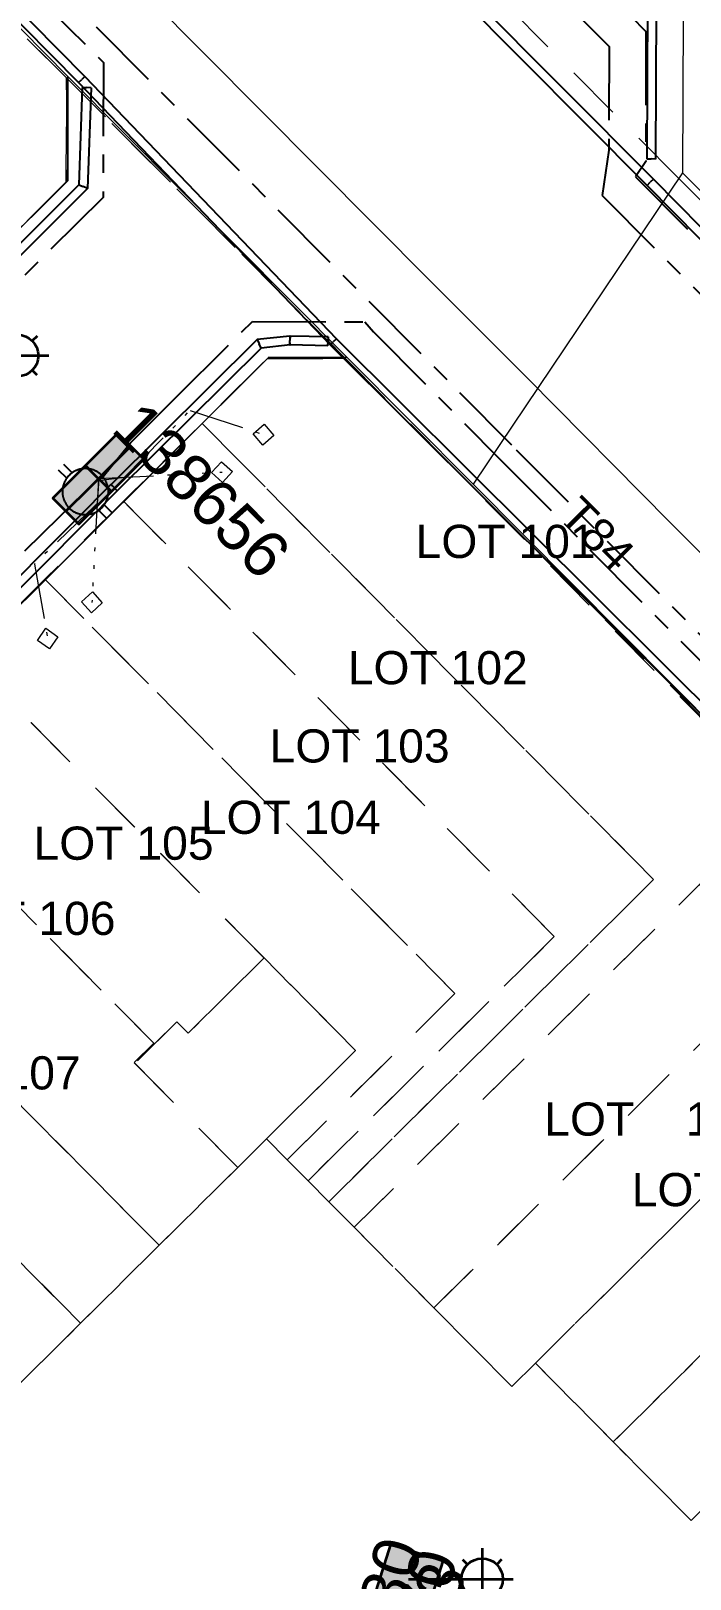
# Model space of a CAD drawing. Header units: metres. Extents: x 293418 to 294566, y 6233478 to 6234177.
# Drawn here: x 293956.9 to 293992.7, y 6233856.7 to 6233940.7 of the extents above; entities that cross this region are included whole.
import ezdxf
from ezdxf.enums import TextEntityAlignment as Align

# ---------------------------------------------------------------- set-up
doc = ezdxf.new("R2010")
doc.units = ezdxf.units.M
for name, pattern in [('Cable Exist UG', [7, 4, -1, 1, -1]), ('Dash', [5, 3, -2]), ('PHANTOMX2', [6.6, 3, -0.75, 0.2, -0.75, 0.2, -0.75, 0.2, -0.75])]:
    doc.linetypes.add(name, pattern=pattern)
doc.layers.get('0').update_dxf_attribs({"color": 6})
doc.layers.add('_User Miscellaneous1_Cons Lines', color=6, linetype='Continuous', lineweight=13, transparency=0.7)
doc.layers.add('_User Miscellaneous3_Roads', color=7, linetype='Continuous', lineweight=13, transparency=0.5)
for name, color, linetype, lineweight in [('_User_LV_Exist', 5, 'Continuous', 35), ('Cadastre Developer_SP_EXT', 98, 'Continuous', 15), ('Cadastre Land Parcels_SP_EXT', 118, 'Continuous', 15), ('Cadastre Roads_SP_EXT', 218, 'Continuous', 15), ('Mains_HV_EXT', 13, 'Continuous', 25), ('Mains_LV_EXT', 163, 'Continuous', 25), ('Mains_LV_SL_EXT', 135, 'Continuous', 25), ('Services_SP_EXT', 42, 'PHANTOMX2', 20)]:
    doc.layers.add(name, color=color, linetype=linetype, lineweight=lineweight)
for name, color, linetype in [('Duct_SP_EXT', 30, 'Continuous'), ('Equip_LV_EXT', 7, 'Continuous'), ('Equip_SP_SL_EXT', 7, 'Continuous'), ('SupportsUG_SP_LV_EXT', 7, 'Continuous'), ('SupportsUG_SP_LV_SL_EXT', 7, 'Continuous')]:
    doc.layers.add(name, color=color, linetype=linetype)
doc.layers.add('Features_HIDE', color=1, linetype='Continuous', plot=False)
doc.styles.add('COLUMN_LABEL', font='arial.ttf', dxfattribs={"height": 2})
doc.styles.add('iecARIAL', font='arial.ttf', dxfattribs={"height": 2})
doc.styles.add('POLE_LABEL', font='arial.ttf', dxfattribs={"height": 2})
doc.styles.add('SL_LABEL', font='arial.ttf', dxfattribs={"height": 2})
doc.styles.get("Standard").update_dxf_attribs({"font": 'arial.ttf'})

# ---------------------------------------------------------------- blocks, each defined once
blk = doc.blocks.new('SL_LANTERN_EXT')
at = {"flags": 9}
for tag, p in [('LRATECODE', (-7.4, 0)), ('LOUTREACHVOCAB', (-7.2, 0)), ('LOUTREACH', (-7, 0)), ('LANTNUMBER', (-6.6, 0)), ('LNEW', (-6.4, 0)), ('LMASTVOCAB', (-6.2, 0)), ('LMAST', (-6, 0)), ('LLAMPVOCAB', (-5.8, 0)), ('LLAMP', (-5.6, 0)), ('LEXIST', (-5.4, 0)), ('LCHARGE3PERCENT', (-5.2, 0)), ('LCHARGE3', (-5, 0)), ('LCHARGE2PERCENT', (-4.8, 0)), ('LCHARGE2', (-4.6, 0)), ('LCHARGE1PERCENT', (-4.4, 0)), ('LCHARGE1', (-4.2, 0)), ('LCATEGORY', (-4, 0)), ('LBRACKETVOCAB', (-3.8, 0)), ('LBRACKET', (-3.6, 0)), ('LKINGHEIGHT', (-3.4, 0)), ('CREPLACE', (-3.2, 0)), ('CREMOVE', (-3, 0)), ('CNUMBER', (-2.8, 0)), ('CNEW', (-2.6, 0)), ('CEXIST', (-2.4, 0)), ('USAGE', (-2.2, 0)), ('STATE', (-2, 0)), ('OWNED_BY', (-1.8, 0)), ('ORIENTATION', (-1.6, 0)), ('OPERATING_VOLTAGE', (-1.4, 0)), ('NO_PHASES', (-1.2, 0)), ('LANTERN_TYPE', (-1, 0)), ('LANTERN_PURPOSE', (-0.8, 0)), ('CONTROL_TYPE', (-0.6, 0)), ('CONSTRUCTED_VOLTAGE', (-0.4, 0))]:
    blk.add_attdef(tag, text='', height=0.001, rotation=270, dxfattribs=at).set_placement(p, align=Align.MIDDLE_LEFT)
at = {"style": 'SL_LABEL', "flags": 9}
blk.add_attdef('STREET_CODE', text='', height=0.001, rotation=270, dxfattribs=at).set_placement((0.001, 0), align=Align.MIDDLE_LEFT)
at = {"flags": 1}
blk.add_attdef('Z', (0, 0), '', height=0.001, rotation=270, dxfattribs=at)
at = {"width": 0.9}
blk.add_attdef('LNUMBER', text='', height=1, dxfattribs=at).set_placement((7, -1), align=Align.MIDDLE_LEFT)
at = {"flags": 9}
for tag, p in [('LREMOVE', (0, -7.6)), ('LREPLACE', (0, -7.8)), ('LTYPE', (0, -8)), ('LTYPEVOCAB', (0, -8.2)), ('LEGEND', (0, -8.4)), ('SUBURB', (0, -8.6)), ('STREETNAME', (0, -8.8)), ('LOCATION', (0, -9)), ('NOTES', (0, -9.2)), ('MAINTAINED_BY', (0, -9.863))]:
    blk.add_attdef(tag, text='', height=0.001, dxfattribs=at).set_placement(p, align=Align.MIDDLE_LEFT)
blk.add_attdef('OPERATED_BY', (0, -9.607), '', height=0.001, dxfattribs=at)
at = {"layer": 'Features_HIDE', "width": 0.9}
blk.add_attdef('ASSET_NUM', text='', height=1, dxfattribs=at).set_placement((7, 1), align=Align.MIDDLE_LEFT)
blk.add_wipeout([(5.688, 0), (5.061, -1.061), (4, -1.688), (2.939, -1.061), (2.313, 0), (2.939, 1.061), (4, 1.687), (5.061, 1.061)])
for p, q in [((4, 1.687), (4, 0)), ((2.939, 1.061), (3.205, 0.795)), ((5.061, 1.061), (4.795, 0.795)), ((0, 0), (4, 0)), ((2.939, -1.061), (3.205, -0.795)), ((4, 0), (5.688, 0)), ((4, 0), (4, -1.688)), ((5.061, -1.061), (4.795, -0.795))]:
    blk.add_line(p, q)
blk.add_circle((4, 0), 1.125)
blk = doc.blocks.new('CCP_EXT')
at = {"flags": 9}
for tag, p in [('USAGE', (0, -1.2)), ('LEGEND', (0, -1.4)), ('LIFE_SUPPORT', (0, -1.6)), ('STATE', (0, -1.8)), ('NOTES', (0, -2))]:
    blk.add_attdef(tag, text='', height=0.2, dxfattribs=at).set_placement(p, align=Align.MIDDLE_LEFT)
blk.add_wipeout([(0, 0.566), (0.566, 0), (0, -0.566), (-0.566, 0)])
blk.add_lwpolyline([(-0.566, 0), (0, 0.566), (0.566, 0), (0, -0.566), (-0.566, 0)])
at = {"flags": 1}
blk.add_attdef('Z', (0, 0), '', height=0.2, dxfattribs=at)
at = {"flags": 9}
for tag, p in [('CCP_TYPE', (0, 0)), ('OPERATING_VOLTAGE', (0, -0.6)), ('ORIENTATION', (0, -0.8)), ('CONSTRUCTED_VOLTAGE', (0, -0.2)), ('NO_PHASES', (0, -0.4)), ('OWNED_BY', (0, -1))]:
    blk.add_attdef(tag, text='', height=0.2, dxfattribs=at).set_placement(p, align=Align.MIDDLE_LEFT)
blk = doc.blocks.new('LV_UG_LINKS_OPEN_EXT')
at = {"layer": 'Equip_LV_EXT'}
for tag, height, flags, p in [('OPERATING_VOLTAGE', 0.2, 9, (3, -2.6)), ('CONSTRUCTED_VOLTAGE', 0.167, 9, (3.167, -1.833)), ('NO_PHASES', 0.167, 9, (3.167, -2)), ('ORIENTATION', 0.2, 9, (3, -2.8)), ('STATE', 0.2, 9, (3, -3)), ('SWITCH_TYPE', 0.2, 9, (3, -3.2)), ('USAGE', 0.2, 9, (3, -3.4)), ('OWNED_BY', 0.2, 9, (3, -3.8)), ('OPERATED_BY', 0.2, 9, (3, -4)), ('NOTES', 0.2, 9, (3, -3.6)), ('MAINTAINED_BY', 0.2, 9, (3, -4.2)), ('TYPE', 0.2, 9, (3, -4.6)), ('Z', 0.2, 1, (3, -4.8)), ('NUMBER_OF_PHASES', 0.2, 9, (3, -4.4))]:
    blk.add_attdef(tag, text='', height=height, dxfattribs=dict(at, flags=flags)).set_placement(p, align=Align.MIDDLE_LEFT)
blk.add_wipeout([(4, 1.25), (3.969, 1.25), (3.939, 1.248), (3.908, 1.247), (3.877, 1.244), (3.847, 1.241), (3.817, 1.236), (3.786, 1.232), (3.756, 1.226), (3.726, 1.22), (3.696, 1.213), (3.667, 1.205), (3.637, 1.196), (3.608, 1.187), (3.579, 1.177), (3.55, 1.166), (3.522, 1.155), (3.493, 1.143), (3.466, 1.13), (3.438, 1.117), (3.411, 1.102), (3.384, 1.088), (3.357, 1.072), (3.331, 1.056), (3.306, 1.039), (3.28, 1.022), (3.255, 1.004), (3.231, 0.985), (3.207, 0.966), (3.184, 0.947), (3.161, 0.926), (3.138, 0.905), (3.116, 0.884), (3.095, 0.862), (3.074, 0.839), (3.053, 0.816), (3.034, 0.793), (3.015, 0.769), (2.996, 0.745), (2.978, 0.72), (2.961, 0.694), (2.944, 0.669), (2.928, 0.643), (2.912, 0.616), (2.898, 0.589), (2.883, 0.562), (2.87, 0.534), (2.857, 0.507), (2.845, 0.478), (2.834, 0.45), (2.823, 0.421), (2.813, 0.392), (2.804, 0.363), (2.795, 0.333), (2.787, 0.304), (2.78, 0.274), (2.774, 0.244), (2.768, 0.214), (2.764, 0.183), (2.759, 0.153), (2.756, 0.123), (2.753, 0.092), (2.752, 0.061), (2.75, 0.031), (2.75, 0), (2.75, -0.031), (2.752, -0.061), (2.753, -0.092), (2.756, -0.123), (2.759, -0.153), (2.764, -0.183), (2.768, -0.214), (2.774, -0.244), (2.78, -0.274), (2.787, -0.304), (2.795, -0.333), (2.804, -0.363), (2.813, -0.392), (2.823, -0.421), (2.834, -0.45), (2.845, -0.478), (2.857, -0.507), (2.87, -0.534), (2.883, -0.562), (2.898, -0.589), (2.912, -0.616), (2.928, -0.643), (2.944, -0.669), (2.961, -0.694), (2.978, -0.72), (2.996, -0.745), (3.015, -0.769), (3.034, -0.793), (3.053, -0.816), (3.074, -0.839), (3.095, -0.862), (3.116, -0.884), (3.138, -0.905), (3.161, -0.926), (3.184, -0.947), (3.207, -0.966), (3.231, -0.985), (3.255, -1.004), (3.28, -1.022), (3.306, -1.039), (3.331, -1.056), (3.357, -1.072), (3.384, -1.088), (3.411, -1.102), (3.438, -1.117), (3.466, -1.13), (3.493, -1.143), (3.522, -1.155), (3.55, -1.166), (3.579, -1.177), (3.608, -1.187), (3.637, -1.196), (3.667, -1.205), (3.696, -1.213), (3.726, -1.22), (3.756, -1.226), (3.786, -1.232), (3.817, -1.236), (3.847, -1.241), (3.877, -1.244), (3.908, -1.247), (3.939, -1.248), (3.969, -1.25), (4, -1.25), (4.031, -1.25), (4.061, -1.248), (4.092, -1.247), (4.123, -1.244), (4.153, -1.241), (4.183, -1.236), (4.214, -1.232), (4.244, -1.226), (4.274, -1.22), (4.304, -1.213), (4.333, -1.205), (4.363, -1.196), (4.392, -1.187), (4.421, -1.177), (4.45, -1.166), (4.478, -1.155), (4.507, -1.143), (4.534, -1.13), (4.562, -1.117), (4.589, -1.102), (4.616, -1.088), (4.643, -1.072), (4.669, -1.056), (4.694, -1.039), (4.72, -1.022), (4.745, -1.004), (4.769, -0.985), (4.793, -0.966), (4.816, -0.947), (4.839, -0.926), (4.862, -0.905), (4.884, -0.884), (4.905, -0.862), (4.926, -0.839), (4.947, -0.816), (4.966, -0.793), (4.985, -0.769), (5.004, -0.745), (5.022, -0.72), (5.039, -0.694), (5.056, -0.669), (5.072, -0.643), (5.088, -0.616), (5.102, -0.589), (5.117, -0.562), (5.13, -0.534), (5.143, -0.507), (5.155, -0.478), (5.166, -0.45), (5.177, -0.421), (5.187, -0.392), (5.196, -0.363), (5.205, -0.333), (5.213, -0.304), (5.22, -0.274), (5.226, -0.244), (5.232, -0.214), (5.236, -0.183), (5.241, -0.153), (5.244, -0.123), (5.247, -0.092), (5.248, -0.061), (5.25, -0.031), (5.25, 0), (5.25, 0.031), (5.248, 0.061), (5.247, 0.092), (5.244, 0.123), (5.241, 0.153), (5.236, 0.183), (5.232, 0.214), (5.226, 0.244), (5.22, 0.274), (5.213, 0.304), (5.205, 0.333), (5.196, 0.363), (5.187, 0.392), (5.177, 0.421), (5.166, 0.45), (5.155, 0.478), (5.143, 0.507), (5.13, 0.534), (5.117, 0.562), (5.102, 0.589), (5.088, 0.616), (5.072, 0.643), (5.056, 0.669), (5.039, 0.694), (5.022, 0.72), (5.004, 0.745), (4.985, 0.769), (4.966, 0.793), (4.947, 0.816), (4.926, 0.839), (4.905, 0.862), (4.884, 0.884), (4.862, 0.905), (4.839, 0.926), (4.816, 0.947), (4.793, 0.966), (4.769, 0.985), (4.745, 1.004), (4.72, 1.022), (4.694, 1.039), (4.669, 1.056), (4.643, 1.072), (4.616, 1.088), (4.589, 1.102), (4.562, 1.117), (4.534, 1.13), (4.507, 1.143), (4.478, 1.155), (4.45, 1.166), (4.421, 1.177), (4.392, 1.187), (4.363, 1.196), (4.333, 1.205), (4.304, 1.213), (4.274, 1.22), (4.244, 1.226), (4.214, 1.232), (4.183, 1.236), (4.153, 1.241), (4.123, 1.244), (4.092, 1.247), (4.061, 1.248), (4.031, 1.25)]).dxf.layer = 'Equip_LV_EXT'
for p, q in [((3.792, 1.863), (3.792, 1.232)), ((4.208, 1.863), (4.208, 1.232)), ((3.792, -1.232), (3.792, -1.863)), ((4.208, -1.232), (4.208, -1.863))]:
    blk.add_line(p, q, dxfattribs=at)
at = {"layer": 'Equip_LV_EXT', "flags": 128}
blk.add_lwpolyline([(4, 1.25), (3.969, 1.25), (3.939, 1.248), (3.908, 1.247), (3.877, 1.244), (3.847, 1.241), (3.817, 1.236), (3.786, 1.232), (3.756, 1.226), (3.726, 1.22), (3.696, 1.213), (3.667, 1.205), (3.637, 1.196), (3.608, 1.187), (3.579, 1.177), (3.55, 1.166), (3.522, 1.155), (3.493, 1.143), (3.466, 1.13), (3.438, 1.117), (3.411, 1.102), (3.384, 1.088), (3.357, 1.072), (3.331, 1.056), (3.306, 1.039), (3.28, 1.022), (3.255, 1.004), (3.231, 0.985), (3.207, 0.966), (3.184, 0.947), (3.161, 0.926), (3.138, 0.905), (3.116, 0.884), (3.095, 0.862), (3.074, 0.839), (3.053, 0.816), (3.034, 0.793), (3.015, 0.769), (2.996, 0.745), (2.978, 0.72), (2.961, 0.694), (2.944, 0.669), (2.928, 0.643), (2.912, 0.616), (2.898, 0.589), (2.883, 0.562), (2.87, 0.534), (2.857, 0.507), (2.845, 0.478), (2.834, 0.45), (2.823, 0.421), (2.813, 0.392), (2.804, 0.363), (2.795, 0.333), (2.787, 0.304), (2.78, 0.274), (2.774, 0.244), (2.768, 0.214), (2.764, 0.183), (2.759, 0.153), (2.756, 0.123), (2.753, 0.092), (2.752, 0.061), (2.75, 0.031), (2.75, 0), (2.75, -0.031), (2.752, -0.061), (2.753, -0.092), (2.756, -0.123), (2.759, -0.153), (2.764, -0.183), (2.768, -0.214), (2.774, -0.244), (2.78, -0.274), (2.787, -0.304), (2.795, -0.333), (2.804, -0.363), (2.813, -0.392), (2.823, -0.421), (2.834, -0.45), (2.845, -0.478), (2.857, -0.507), (2.87, -0.534), (2.883, -0.562), (2.898, -0.589), (2.912, -0.616), (2.928, -0.643), (2.944, -0.669), (2.961, -0.694), (2.978, -0.72), (2.996, -0.745), (3.015, -0.769), (3.034, -0.793), (3.053, -0.816), (3.074, -0.839), (3.095, -0.862), (3.116, -0.884), (3.138, -0.905), (3.161, -0.926), (3.184, -0.947), (3.207, -0.966), (3.231, -0.985), (3.255, -1.004), (3.28, -1.022), (3.306, -1.039), (3.331, -1.056), (3.357, -1.072), (3.384, -1.088), (3.411, -1.102), (3.438, -1.117), (3.466, -1.13), (3.493, -1.143), (3.522, -1.155), (3.55, -1.166), (3.579, -1.177), (3.608, -1.187), (3.637, -1.196), (3.667, -1.205), (3.696, -1.213), (3.726, -1.22), (3.756, -1.226), (3.786, -1.232), (3.817, -1.236), (3.847, -1.241), (3.877, -1.244), (3.908, -1.247), (3.939, -1.248), (3.969, -1.25), (4, -1.25), (4.031, -1.25), (4.061, -1.248), (4.092, -1.247), (4.123, -1.244), (4.153, -1.241), (4.183, -1.236), (4.214, -1.232), (4.244, -1.226), (4.274, -1.22), (4.304, -1.213), (4.333, -1.205), (4.363, -1.196), (4.392, -1.187), (4.421, -1.177), (4.45, -1.166), (4.478, -1.155), (4.507, -1.143), (4.534, -1.13), (4.562, -1.117), (4.589, -1.102), (4.616, -1.088), (4.643, -1.072), (4.669, -1.056), (4.694, -1.039), (4.72, -1.022), (4.745, -1.004), (4.769, -0.985), (4.793, -0.966), (4.816, -0.947), (4.839, -0.926), (4.862, -0.905), (4.884, -0.884), (4.905, -0.862), (4.926, -0.839), (4.947, -0.816), (4.966, -0.793), (4.985, -0.769), (5.004, -0.745), (5.022, -0.72), (5.039, -0.694), (5.056, -0.669), (5.072, -0.643), (5.088, -0.616), (5.102, -0.589), (5.117, -0.562), (5.13, -0.534), (5.143, -0.507), (5.155, -0.478), (5.166, -0.45), (5.177, -0.421), (5.187, -0.392), (5.196, -0.363), (5.205, -0.333), (5.213, -0.304), (5.22, -0.274), (5.226, -0.244), (5.232, -0.214), (5.236, -0.183), (5.241, -0.153), (5.244, -0.123), (5.247, -0.092), (5.248, -0.061), (5.25, -0.031), (5.25, 0), (5.25, 0.031), (5.248, 0.061), (5.247, 0.092), (5.244, 0.123), (5.241, 0.153), (5.236, 0.183), (5.232, 0.214), (5.226, 0.244), (5.22, 0.274), (5.213, 0.304), (5.205, 0.333), (5.196, 0.363), (5.187, 0.392), (5.177, 0.421), (5.166, 0.45), (5.155, 0.478), (5.143, 0.507), (5.13, 0.534), (5.117, 0.562), (5.102, 0.589), (5.088, 0.616), (5.072, 0.643), (5.056, 0.669), (5.039, 0.694), (5.022, 0.72), (5.004, 0.745), (4.985, 0.769), (4.966, 0.793), (4.947, 0.816), (4.926, 0.839), (4.905, 0.862), (4.884, 0.884), (4.862, 0.905), (4.839, 0.926), (4.816, 0.947), (4.793, 0.966), (4.769, 0.985), (4.745, 1.004), (4.72, 1.022), (4.694, 1.039), (4.669, 1.056), (4.643, 1.072), (4.616, 1.088), (4.589, 1.102), (4.562, 1.117), (4.534, 1.13), (4.507, 1.143), (4.478, 1.155), (4.45, 1.166), (4.421, 1.177), (4.392, 1.187), (4.363, 1.196), (4.333, 1.205), (4.304, 1.213), (4.274, 1.22), (4.244, 1.226), (4.214, 1.232), (4.183, 1.236), (4.153, 1.241), (4.123, 1.244), (4.092, 1.247), (4.061, 1.248), (4.031, 1.25)], close=True, dxfattribs=at)
at = {"layer": 'Equip_LV_EXT', "flags": 9}
blk.add_attdef('ACTUAL_STATUS', text='', height=0.167, dxfattribs=at).set_placement((3.167, -1.667), align=Align.MIDDLE_LEFT)
blk = doc.blocks.new('PILLAR_EXT')
blk.add_hatch(color=256).paths.add_polyline_path([(-2.5, 1), (-2.5, -1), (2.5, -1), (2.5, 1)])
for p, q in [((0, 1), (0, -1)), ((-2.5, 0), (2.5, 0))]:
    blk.add_line(p, q)
at = {"ltscale": 10}
blk.add_line((2.5, 0), (-2.5, 0), dxfattribs=at)
blk.add_lwpolyline([(-2.5, -1), (-1.25, -1), (1.25, -1), (2.5, -1), (2.5, 1), (-2.5, 1)], close=True)
at = {"width": 0.9, "flags": 8}
blk.add_attdef('ASSET_NUM', text='', height=2, rotation=90, dxfattribs=at).set_placement((-2, 4), align=Align.MIDDLE_LEFT)
for tag, p, flags in [('OWNED_BY', (0, -0.2), 9), ('STATE', (0, -0.4), 9), ('SUPPORT_TYPE', (0, -0.6), 9), ('USAGE', (0, -0.8), 9), ('LEGEND', (0, -1), 9), ('STREETNAME', (0, -1.8), 9), ('LOCATION', (0, -1.2), 9), ('NOTES', (0, -1.4), 9), ('PARENT', (0, -1.6), 9), ('SUBURB', (0, -2), 1)]:
    blk.add_attdef(tag, p, '', height=0.2, dxfattribs=dict(flags=flags))
blk = doc.blocks.new('COLUMN_EXT')
blk.add_hatch(color=256).paths.add_polyline_path([(1.5, -1.5), (1.5, 1.5), (-1.5, 1.5), (-1.5, -1.5)])
blk.add_lwpolyline([(1.5, 1.5), (-1.5, 1.5), (-1.5, -1.5), (1.5, -1.5)], close=True)
at = {"flags": 9}
for tag, p in [('STREETNAME', (-1.813, 1.6)), ('SUBURB', (-1.813, 1.8)), ('NOTES', (-1.813, 2)), ('LOCATION', (-1.813, 1.4)), ('LEGEND', (-1.813, 1.2)), ('USAGE', (-1.813, 1)), ('STATE', (-1.813, 0.8)), ('COLUMN_TYPE', (-1.813, 0.4)), ('OWNED_BY', (-1.813, 0.6))]:
    blk.add_attdef(tag, text='', height=0.2, rotation=180, dxfattribs=at).set_placement(p, align=Align.MIDDLE_LEFT)
at = {"flags": 1}
blk.add_attdef('Z', (-1.813, 2.351), '', height=0.2, rotation=180, dxfattribs=at)
at = {"flags": 9}
for tag, style, p in [('STRUCTURE_PLANT_NUMBER', 'POLE_LABEL', (-1.813, -0.031)), ('STREET_CODE', 'COLUMN_LABEL', (-1.813, 0.2))]:
    blk.add_attdef(tag, text='', height=0.2, rotation=180, dxfattribs=dict(at, style=style)).set_placement(p, align=Align.MIDDLE_LEFT)
at = {"style": 'COLUMN_LABEL', "width": 0.9, "flags": 8}
blk.add_attdef('ASSET_NUM', text='', height=2, rotation=270, dxfattribs=at).set_placement((2, -4), align=Align.MIDDLE_LEFT)

msp = doc.modelspace()

# ---------------------------------------------------------------- linework, layer by layer
at = {"layer": '_User Miscellaneous1_Cons Lines', "flags": 128}
msp.add_lwpolyline([(293846.17, 6233845.31, 0), (293842.01, 6233849.493)], format="xyb", dxfattribs=at)
at = {"layer": '_User Miscellaneous3_Roads'}
for p, q in [((293924.755, 6233981.252, 105.88), (293978.566, 6233927.149, 106.642)), ((293978.566, 6233927.149, 106.642), (293983.88, 6233921.85, 106.745)), ((293983.88, 6233921.85, 106.745), (293991.613, 6233914.032, 106.84)), ((293991.613, 6233914.032, 106.84), (293998.368, 6233907.264, 106.938))]:
    msp.add_line(p, q, dxfattribs=at)
at = {"layer": 'Cadastre Developer_SP_EXT', "linetype": 'Dash'}
for points in [[(293935.995, 6233960.717), (293925.305, 6233950.086), (293950.759, 6233924.494), (293958.81, 6233932.501), (293958.826, 6233938.158), (293935.995, 6233960.717)], [(293948.039, 6233901.417), (293942.702, 6233896.128), (293963.858, 6233874.781), (293968.127, 6233879.012), (293962.493, 6233884.697), (293963.56, 6233885.756), (293948.039, 6233901.417)], [(294002.124, 6233894.505), (293998.844, 6233897.814), (293997.786, 6233898.881), (293974.452, 6233875.759), (293978.79, 6233871.383), (294002.124, 6233894.505)], [(293942.702, 6233896.128), (293938.433, 6233891.897), (293959.588, 6233870.55), (293963.858, 6233874.781), (293942.702, 6233896.128)], [(294006.359, 6233890.238), (294002.124, 6233894.505), (293978.79, 6233871.383), (293983.021, 6233867.113), (293984.301, 6233868.381), (294006.359, 6233890.238)], [(293938.433, 6233891.897), (293934.163, 6233887.666), (293955.319, 6233866.318), (293959.588, 6233870.55), (293938.433, 6233891.897)], [(293974.532, 6233885.357), (293969.557, 6233890.379), (293965.429, 6233886.288), (293964.814, 6233886.913), (293962.535, 6233884.66), (293967.769, 6233879.371), (293968.127, 6233879.012), (293970.966, 6233881.823), (293974.532, 6233885.357)], [(294006.359, 6233890.238), (293984.301, 6233868.381), (293988.532, 6233864.112), (293988.889, 6233864.464), (294010.59, 6233885.97), (294006.359, 6233890.238)], [(294010.59, 6233885.97), (293988.532, 6233864.112), (293992.763, 6233859.842), (293997.389, 6233864.426), (293997.78, 6233864.813), (294014.821, 6233881.701), (294010.59, 6233885.97)]]:
    msp.add_lwpolyline(points, close=True, dxfattribs=at)
msp.add_lwpolyline([(293992.763, 6233859.842), (293988.532, 6233864.112), (293984.301, 6233868.381), (293983.021, 6233867.113), (293978.79, 6233871.383), (293974.452, 6233875.759), (293973.078, 6233877.147), (293971.95, 6233878.285), (293970.821, 6233879.423), (293969.693, 6233880.563), (293968.127, 6233879.012), (293963.858, 6233874.781), (293959.588, 6233870.55), (293955.319, 6233866.318)], dxfattribs=at)
at = {"layer": 'Cadastre Land Parcels_SP_EXT', "linetype": 'Continuous'}
for points in [[(293958.888, 6233932.567), (293958.902, 6233938.222), (293956.368, 6233940.771), (293936.27, 6233960.977), (293925.383, 6233950.148), (293950.837, 6233924.56), (293958.888, 6233932.567)], [(294024.384, 6233926.349), (294000.871, 6233949.99), (293992.326, 6233941.492), (293992.304, 6233933.007), (294011.586, 6233913.619), (294024.384, 6233926.349)]]:
    msp.add_lwpolyline(points, close=True, dxfattribs=at)
msp.add_lwpolyline([(294018.557, 6233878.245), (293980.915, 6233916.09), (293974.066, 6233922.976), (293969.821, 6233922.988), (293927.376, 6233880.764)], dxfattribs=at)
at = {"layer": 'Cadastre Roads_SP_EXT', "linetype": 'Continuous'}
msp.add_lwpolyline([(294030.868, 6233894.232), (294011.586, 6233913.619), (293992.304, 6233933.007), (293980.915, 6233916.09), (294018.557, 6233878.245), (294030.868, 6233894.232)], close=True, dxfattribs=at)
at = {"layer": 'Duct_SP_EXT'}
for p, q in [((293937.525, 6233960.137), (293959.479, 6233937.896)), ((293937.867, 6233960.474), (293959.82, 6233938.233)), ((293968.599, 6233954.185), (293990.373, 6233932.317)), ((293968.939, 6233954.523), (293990.713, 6233932.656)), ((293990.392, 6233942.2), (293990.355, 6233933.75)), ((293990.871, 6233942), (293990.835, 6233933.748)), ((293959.477, 6233937.898), (293959.65, 6233938.064)), ((293959.479, 6233937.896), (293959.65, 6233938.064)), ((293959.82, 6233938.233), (293959.65, 6233938.064)), ((293959.823, 6233938.231), (293959.65, 6233938.064)), ((293959.823, 6233938.231), (293973.494, 6233923.992)), ((293959.477, 6233937.898), (293973.148, 6233923.659)), ((293959.677, 6233937.635), (293959.498, 6233932.351)), ((293959.677, 6233937.635), (293959.917, 6233937.627)), ((293960.157, 6233937.619), (293959.917, 6233937.627)), ((293960.157, 6233937.619), (293959.971, 6233932.145)), ((293990.355, 6233933.75), (293990.595, 6233933.749)), ((293990.835, 6233933.748), (293990.595, 6233933.749)), ((293959.498, 6233932.351), (293951.338, 6233924.235)), ((293959.971, 6233932.145), (293951.676, 6233923.895)), ((293959.498, 6233932.351), (293959.735, 6233932.248)), ((293959.971, 6233932.145), (293959.735, 6233932.248)), ((293990.372, 6233932.318), (293990.543, 6233932.487)), ((293990.372, 6233932.318), (294010.065, 6233912.349)), ((293990.373, 6233932.317), (293990.543, 6233932.487)), ((293990.713, 6233932.656), (293990.543, 6233932.487)), ((293990.713, 6233932.655), (293990.543, 6233932.487)), ((293990.713, 6233932.655), (294010.406, 6233912.686)), ((293970.954, 6233924.14), (293969.175, 6233923.946)), ((293969.175, 6233923.946), (293969.284, 6233923.716)), ((293969.394, 6233923.487), (293969.284, 6233923.716)), ((293970.97, 6233924.14), (293970.954, 6233924.14)), ((293970.954, 6233924.14), (293970.965, 6233923.9)), ((293970.959, 6233923.66), (293970.965, 6233923.9)), ((293970.97, 6233924.14), (293970.965, 6233923.9)), ((293970.975, 6233923.66), (293970.965, 6233923.9)), ((293973.041, 6233924.092), (293970.97, 6233924.14)), ((293973.03, 6233923.612), (293973.035, 6233923.852)), ((293973.041, 6233924.092), (293973.035, 6233923.852)), ((293973.148, 6233923.659), (293973.321, 6233923.826)), ((293973.152, 6233923.655), (293973.321, 6233923.826)), ((293973.49, 6233923.996), (293973.321, 6233923.826)), ((293973.494, 6233923.992), (293973.321, 6233923.826)), ((293973.49, 6233923.996), (294002.271, 6233895.373)), ((293970.975, 6233923.66), (293969.394, 6233923.487)), ((293973.03, 6233923.612), (293970.959, 6233923.66)), ((293970.959, 6233923.66), (293970.975, 6233923.66)), ((293973.152, 6233923.655), (294001.932, 6233895.033))]:
    msp.add_line(p, q, dxfattribs=at)
at = {"layer": 'Mains_LV_EXT', "linetype": 'Cable Exist UG'}
msp.add_lwpolyline([(294010.093, 6233961.989), (294006.901, 6233961.657), (294006.901, 6233961.657), (293999.292, 6233954.037), (293999.62, 6233953.062), (293998.044, 6233951.587), (293997.192, 6233951.988), (293986.757, 6233941.406), (293988.306, 6233939.85), (293988.293, 6233934.236), (293988.293, 6233934.236), (293987.938, 6233931.768), (294007.576, 6233912.005), (294009.942, 6233912.444), (294009.942, 6233912.444), (294030.118, 6233892.14), (294040.162, 6233892.213), (294048.893, 6233900.968)], dxfattribs=at)
at = {"layer": 'Mains_LV_SL_EXT', "linetype": 'Cable Exist UG'}
msp.add_lwpolyline([(293998.082, 6233953.317), (293998.615, 6233950.549), (293998.615, 6233950.549), (293989.486, 6233941.501), (293990.311, 6233940.672), (293990.297, 6233933.622), (293989.742, 6233932.775), (294008.746, 6233913.641), (294008.687, 6233910.861)], dxfattribs=at)

# ---------------------------------------------------------------- texts
at = {"layer": 'Cadastre Developer_SP_EXT'}
for s, p in [('LOT 101', (293977.794, 6233912.091)), ('LOT 102', (293974.105, 6233905.236)), ('LOT 103', (293969.859, 6233900.99)), ('LOT 104', (293966.12, 6233897.115)), ('LOT 105', (293957.03, 6233895.71)), ('LOT 106', (293951.702, 6233891.629)), ('LOT 107', (293949.81, 6233883.242)), ('LOT    110', (293984.784, 6233880.734)), ('LOT    111', (293989.536, 6233876.905))]:
    msp.add_text(s, height=1.8, dxfattribs=at).set_placement(p)
at = {"layer": 'Mains_LV_EXT'}
msp.add_text('T84', height=1.8, rotation=314.84566, dxfattribs=at).set_placement((293985.515, 6233914.301))

# ---------------------------------------------------------------- next in the draw order: block references
at = {"layer": 'Services_SP_EXT'}
for p, rotation in [((293969.529, 6233918.787), 175.9780096698933), ((293967.274, 6233916.754), 182.9999997273857), ((293960.203, 6233909.683), 87.00000001141237), ((293957.801, 6233907.719), 100.162083186568)]:
    msp.add_blockref('CCP_EXT', p, dxfattribs=dict(at, rotation=rotation))

# ---------------------------------------------------------------- next in the draw order: linework, layer by layer
at = {"layer": 'Cadastre Developer_SP_EXT', "linetype": 'Dash'}
for points in [[(293935.995, 6233960.717), (293958.826, 6233938.158), (293973.988, 6233922.915), (294037.924, 6233858.629)], [(294011.327, 6233913.374), (293992.037, 6233932.753), (293969.467, 6233955.437)], [(293953.436, 6233906.707), (293957.691, 6233910.938), (293961.946, 6233915.169), (293966.199, 6233919.4), (293969.745, 6233922.925), (293973.988, 6233922.915), (293958.826, 6233938.158), (293958.81, 6233932.501), (293950.759, 6233924.494)]]:
    msp.add_lwpolyline(points, dxfattribs=at)
for points in [[(293973.98, 6233922.906), (293969.745, 6233922.925), (293969.366, 6233922.551), (293966.186, 6233919.4), (293990.727, 6233894.635), (293973.078, 6233877.147), (293974.452, 6233875.759), (293997.789, 6233898.884), (293973.98, 6233922.906)], [(293966.186, 6233919.4), (293961.916, 6233915.169), (293985.328, 6233891.542), (293971.95, 6233878.285), (293973.078, 6233877.147), (293990.727, 6233894.635), (293966.186, 6233919.4)], [(293961.916, 6233915.169), (293957.647, 6233910.938), (293979.93, 6233888.45), (293970.821, 6233879.423), (293971.95, 6233878.285), (293985.328, 6233891.542), (293961.916, 6233915.169)], [(293957.647, 6233910.938), (293953.377, 6233906.707), (293974.532, 6233885.357), (293969.693, 6233880.563), (293970.821, 6233879.423), (293979.93, 6233888.45), (293957.647, 6233910.938)], [(293953.377, 6233906.707), (293948.039, 6233901.417), (293963.6, 6233885.714), (293964.814, 6233886.913), (293965.429, 6233886.288), (293969.557, 6233890.379), (293953.377, 6233906.707)]]:
    msp.add_lwpolyline(points, close=True, dxfattribs=at)
at = {"layer": 'Cadastre Roads_SP_EXT', "linetype": 'Continuous'}
msp.add_lwpolyline([(293927.376, 6233880.764), (293969.821, 6233922.988), (293974.066, 6233922.976), (293958.902, 6233938.222), (293958.902, 6233938.222), (293958.888, 6233932.567), (293950.837, 6233924.56)], dxfattribs=at)

# ---------------------------------------------------------------- next in the draw order: block references
at = {"layer": 'Equip_LV_EXT', "rotation": 225.0000002829887}
msp.add_blockref('LV_UG_LINKS_OPEN_EXT', (293962.678, 6233918.521), dxfattribs=at)
at = {"layer": 'Equip_SP_SL_EXT'}
ref = msp.add_blockref('SL_LANTERN_EXT', (293977.408, 6233856.662), dxfattribs=at)
ref.add_attrib('ASSET_NUM', '260530', dxfattribs={"layer": '0', "height": 2.5, "rotation": 72.68835, "style": 'iecARIAL'}).set_placement((293978.908, 6233858.162), align=Align.BOTTOM_RIGHT)

# ---------------------------------------------------------------- next in the draw order: linework, layer by layer
at = {"layer": 'Duct_SP_EXT'}
for p, q in [((293969.175, 6233923.946), (293961.241, 6233916.085)), ((293969.394, 6233923.487), (293961.578, 6233915.744)), ((293961.239, 6233916.084), (293955.377, 6233910.191)), ((293961.58, 6233915.745), (293955.715, 6233909.851)), ((293961.239, 6233916.084), (293961.41, 6233915.914)), ((293961.241, 6233916.085), (293961.41, 6233915.914)), ((293961.58, 6233915.745), (293961.41, 6233915.914)), ((293961.578, 6233915.744), (293961.41, 6233915.914))]:
    msp.add_line(p, q, dxfattribs=at)
at = {"layer": 'Mains_HV_EXT', "linetype": 'Cable Exist UG'}
msp.add_lwpolyline([(294034.817, 6233866.129), (294034.052, 6233866.895), (294033.845, 6233867.108), (294033.845, 6233867.108), (294020.656, 6233880.37), (293983.025, 6233918.211), (293958.484, 6233942.889), (293941.093, 6233960.445), (293934.925, 6233953.83), (293933.708, 6233955.088)], dxfattribs=at)
at = {"layer": 'Mains_LV_EXT', "linetype": 'Cable Exist UG'}
for points in [[(293937.562, 6233962.234), (293942.048, 6233957.551), (293942.048, 6233957.551), (293960.828, 6233938.991), (293960.808, 6233931.667), (293953.266, 6233924.167), (293951.838, 6233924.757), (293950.442, 6233923.329), (293950.948, 6233921.861), (293942.597, 6233913.555)], [(293960.725, 6233916.409), (293962.297, 6233918.34), (293962.297, 6233918.34), (293964.789, 6233920.818), (293968.922, 6233924.927), (293975.04, 6233924.91), (293975.509, 6233924.361), (293975.509, 6233924.361), (293982.333, 6233917.5), (294001.938, 6233897.79), (294003.637, 6233895.886)], [(293946.563, 6233902.679), (293960.57, 6233916.401)]]:
    msp.add_lwpolyline(points, dxfattribs=at)
at = {"layer": 'Services_SP_EXT'}
for points in [[(293960.564, 6233916.297), (293961.967, 6233916.474), (293965.536, 6233920.099), (293969.628, 6233918.763)], [(293960.57, 6233916.401), (293960.486, 6233915.055), (293957.078, 6233911.757), (293957.815, 6233907.644)], [(293960.557, 6233916.4), (293960.203, 6233909.683)], [(293960.557, 6233916.4), (293967.274, 6233916.754)]]:
    msp.add_lwpolyline(points, dxfattribs=at)

# ---------------------------------------------------------------- next in the draw order: block references
at = {"layer": '_User_LV_Exist'}
ref = msp.add_blockref('PILLAR_EXT', (293960.557, 6233916.4), dxfattribs=dict(at, rotation=224.9999997170112))
ref.add_attrib('ASSET_NUM', '138656', dxfattribs={"layer": '0', "height": 2.5, "rotation": 315, "style": 'iecARIAL'}).set_placement((293962.057, 6233919.9), align=Align.MIDDLE_LEFT)
at = {"layer": 'Equip_SP_SL_EXT'}
ref = msp.add_blockref('SL_LANTERN_EXT', (293977.408, 6233856.662), dxfattribs=at)
ref.add_attrib('ASSET_NUM', '262470', dxfattribs={"layer": '0', "height": 2.5, "rotation": 75.14139, "style": 'iecARIAL'}).set_placement((293978.908, 6233858.162), align=Align.MIDDLE_RIGHT)
at = {"layer": 'SupportsUG_SP_LV_EXT'}
ref = msp.add_blockref('PILLAR_EXT', (293960.557, 6233916.4), dxfattribs=dict(at, rotation=224.9999997170112))
ref.add_attrib('ASSET_NUM', '138656', dxfattribs={"layer": '0', "height": 2.5, "rotation": 315, "style": 'iecARIAL'}).set_placement((293962.057, 6233919.9), align=Align.MIDDLE_LEFT)

# ---------------------------------------------------------------- next in the draw order: block references
at = {"layer": 'Equip_SP_SL_EXT'}
ref = msp.add_blockref('SL_LANTERN_EXT', (293952.169, 6233923.075), dxfattribs=at)
ref.add_attrib('ASSET_NUM', '254187', dxfattribs={"layer": '0', "height": 2.5, "rotation": 314.84461, "style": 'iecARIAL'}).set_placement((293953.669, 6233924.575), align=Align.MIDDLE_RIGHT)
at = {"layer": 'SupportsUG_SP_LV_SL_EXT'}
ref = msp.add_blockref('COLUMN_EXT', (293977.408, 6233856.662), dxfattribs=dict(at, rotation=342.4744318405255))
ref.add_attrib('ASSET_NUM', '915163', dxfattribs={"layer": '0', "height": 2.5, "rotation": 72.68835, "style": 'COLUMN_LABEL'}).set_placement((293979.408, 6233857.412), align=Align.MIDDLE_RIGHT)

# ---------------------------------------------------------------- next in the draw order: block references
at = {"layer": '_User_LV_Exist'}
ref = msp.add_blockref('SL_LANTERN_EXT', (293952.169, 6233923.075), dxfattribs=at)
ref.add_attrib('ASSET_NUM', '254187', dxfattribs={"layer": '0', "height": 2.5, "rotation": 314.84461, "style": 'iecARIAL'}).set_placement((293953.669, 6233924.575), align=Align.MIDDLE_RIGHT)
ref = msp.add_blockref('SL_LANTERN_EXT', (293977.408, 6233856.662), dxfattribs=at)
ref.add_attrib('ASSET_NUM', '260530', dxfattribs={"layer": '0', "height": 2.5, "rotation": 72.68835, "style": 'iecARIAL'}).set_placement((293978.908, 6233858.162), align=Align.BOTTOM_RIGHT)

# ---------------------------------------------------------------- next in the draw order: block references
ref = msp.add_blockref('SL_LANTERN_EXT', (293977.408, 6233856.662), dxfattribs=at)
ref.add_attrib('ASSET_NUM', '262470', dxfattribs={"layer": '0', "height": 2.5, "rotation": 75.14139, "style": 'iecARIAL'}).set_placement((293978.908, 6233858.162), align=Align.MIDDLE_RIGHT)

# ---------------------------------------------------------------- next in the draw order: block references
ref = msp.add_blockref('COLUMN_EXT', (293977.408, 6233856.662), dxfattribs=dict(at, rotation=342.4744318405255))
ref.add_attrib('ASSET_NUM', '915163', dxfattribs={"layer": '0', "height": 2.5, "rotation": 72.68835, "style": 'COLUMN_LABEL'}).set_placement((293979.408, 6233857.412), align=Align.MIDDLE_RIGHT)

doc.saveas('drawing.dxf')
